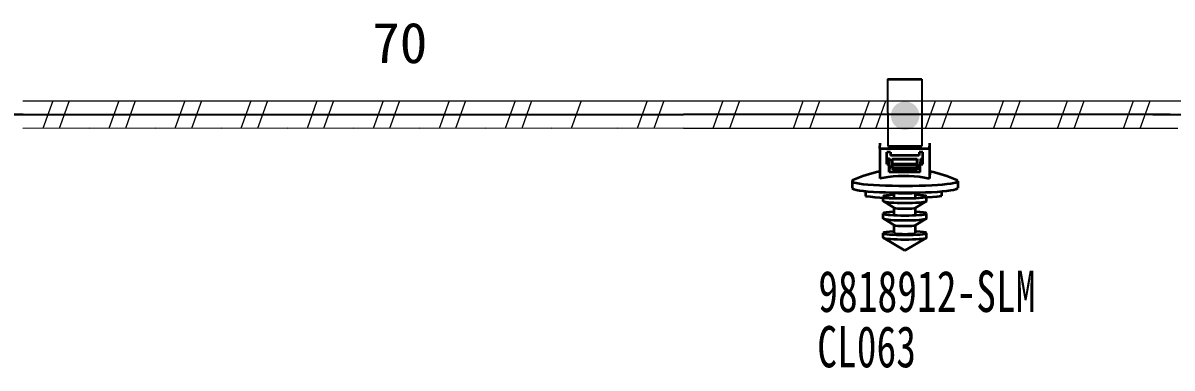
# Model space of a CAD drawing. Header units: millimetres. Extents: x 17 to 3784, y 12 to 1382.
# Drawn here: x 2101.02 to 2141.97, y 1073.75 to 1086.04 of the extents above; entities that cross this region are included whole.
import ezdxf

# ---------------------------------------------------------------- set-up
doc = ezdxf.new("R2010")
doc.units = ezdxf.units.MM
doc.layers.add('ENT', color=7, linetype='Continuous', lineweight=18)
doc.layers.add('粗实线层', color=7, linetype='Continuous', lineweight=35)
doc.styles.add('FangSong_GB2312_Style', font='simfang.ttf')
doc.styles.add('foton', font='', dxfattribs={"width": 0.7})
doc.styles.get('foton').set_extended_font_data('宋体')

msp = doc.modelspace()

# ---------------------------------------------------------------- hatches: boundary and pattern name
h = msp.add_hatch(color=0)
edge = h.paths.add_edge_path(flags=0)
edge.add_arc((2132.459, 1082.734), 0.507, 180, 540)

# ---------------------------------------------------------------- linework, layer by layer
at = {"color": 0}
for p, q in [((2131.836, 1084.039), (2131.84, 1081.649)), ((2133.059, 1084.039), (2133.058, 1081.649))]:
    msp.add_line(p, q, dxfattribs=at)
at = {"color": 0, "lineweight": 35, "ltscale": 0.137499}
for p, q in [((2131.836, 1084.039), (2133.059, 1084.039)), ((2131.84, 1081.649), (2133.058, 1081.649))]:
    msp.add_line(p, q, dxfattribs=at)
at = {"color": 0, "lineweight": 35, "ltscale": 0.021804}
for p, q in [((2131.559, 1081.562), (2131.568, 1081.755)), ((2133.331, 1081.562), (2133.34, 1081.755)), ((2131.811, 1081.204), (2131.803, 1081.011)), ((2131.9, 1081.204), (2131.892, 1081.011)), ((2133.007, 1081.203), (2132.999, 1081.01)), ((2131.9, 1080.917), (2131.892, 1080.724))]:
    msp.add_line(p, q, dxfattribs=at)
at = {"color": 0, "lineweight": 35, "ltscale": 0.113794}
msp.add_line((2133.34, 1080.747), (2133.34, 1081.755), dxfattribs=at)
at = {"color": 0, "lineweight": 35, "ltscale": 0.199999}
msp.add_line((2131.559, 1081.562), (2133.331, 1081.562), dxfattribs=at)
at = {"color": 0, "lineweight": 35, "ltscale": 0.120856}
for p, q in [((2131.559, 1081.562), (2131.559, 1080.492)), ((2133.331, 1081.562), (2133.331, 1080.491))]:
    msp.add_line(p, q, dxfattribs=at)
at = {"color": 0, "lineweight": 35, "ltscale": 0.047321}
for p, q in [((2131.803, 1081.011), (2131.803, 1081.43)), ((2133.088, 1081.01), (2133.088, 1081.43))]:
    msp.add_line(p, q, dxfattribs=at)
at = {"color": 0, "lineweight": 35, "ltscale": 0.014999}
msp.add_line((2131.936, 1081.43), (2131.803, 1081.43), dxfattribs=at)
at = {"color": 0, "lineweight": 35, "ltscale": 0.025537}
msp.add_line((2131.811, 1081.204), (2131.811, 1081.43), dxfattribs=at)
at = {"color": 0, "lineweight": 35, "ltscale": 0.01}
msp.add_line((2131.811, 1081.204), (2131.9, 1081.204), dxfattribs=at)
at = {"color": 0, "lineweight": 35, "ltscale": 0.032373}
for p, q in [((2131.9, 1080.917), (2131.9, 1081.204)), ((2131.892, 1080.724), (2131.892, 1081.011))]:
    msp.add_line(p, q, dxfattribs=at)
at = {"color": 0, "lineweight": 35, "ltscale": 0.012451}
for p, q in [((2131.936, 1081.43), (2131.936, 1081.32)), ((2132.955, 1081.43), (2132.955, 1081.319)), ((2132.002, 1080.995), (2132.002, 1080.885)), ((2132.888, 1080.995), (2132.888, 1080.885))]:
    msp.add_line(p, q, dxfattribs=at)
at = {"color": 0, "lineweight": 35, "ltscale": 0.114999}
msp.add_line((2132.955, 1081.319), (2131.936, 1081.32), dxfattribs=at)
at = {"color": 0, "lineweight": 35, "ltscale": 0.012463}
msp.add_line((2132.959, 1081.43), (2132.955, 1081.319), dxfattribs=at)
at = {"color": 0, "lineweight": 35, "ltscale": 0.015}
msp.add_line((2133.088, 1081.43), (2132.955, 1081.43), dxfattribs=at)
at = {"color": 0, "lineweight": 35, "ltscale": 0.009064}
msp.add_line((2133.007, 1081.203), (2133.088, 1081.203), dxfattribs=at)
at = {"color": 0, "lineweight": 35, "ltscale": 0.010001}
for p, q in [((2131.803, 1081.011), (2131.892, 1081.011)), ((2132.999, 1081.01), (2133.088, 1081.01))]:
    msp.add_line(p, q, dxfattribs=at)
at = {"color": 0, "lineweight": 35, "ltscale": 0.01149}
msp.add_line((2132.002, 1080.917), (2131.9, 1080.917), dxfattribs=at)
at = {"color": 0, "lineweight": 35, "ltscale": 0.000439834}
msp.add_line((2132.003, 1081.195), (2132.002, 1081.191), dxfattribs=at)
at = {"color": 0, "lineweight": 35, "ltscale": 0.099999}
for p, q in [((2132.002, 1081.191), (2132.888, 1081.191)), ((2132.002, 1081.015), (2132.888, 1081.014))]:
    msp.add_line(p, q, dxfattribs=at)
at = {"color": 0, "lineweight": 35, "ltscale": 0.019922}
for p, q in [((2132.002, 1081.191), (2132.002, 1081.015)), ((2132.888, 1081.191), (2132.888, 1081.014))]:
    msp.add_line(p, q, dxfattribs=at)
at = {"color": 0, "lineweight": 35, "ltscale": 0.002181}
for p, q in [((2132.002, 1081.015), (2132.002, 1080.995)), ((2132.888, 1081.014), (2132.888, 1080.995))]:
    msp.add_line(p, q, dxfattribs=at)
at = {"color": 0, "lineweight": 35, "ltscale": 0.099998}
for p, q in [((2132.002, 1080.995), (2132.888, 1080.995)), ((2132.002, 1080.885), (2132.888, 1080.885))]:
    msp.add_line(p, q, dxfattribs=at)
at = {"color": 0, "lineweight": 35, "ltscale": 0.1}
for p, q in [((2132.003, 1081.195), (2132.889, 1081.195)), ((2132.006, 1080.801), (2132.892, 1080.801))]:
    msp.add_line(p, q, dxfattribs=at)
at = {"color": 0, "lineweight": 35, "ltscale": 0.009468}
msp.add_line((2132.004, 1080.885), (2132.006, 1080.801), dxfattribs=at)
at = {"color": 0, "lineweight": 35, "ltscale": 0.000439867}
msp.add_line((2132.889, 1081.195), (2132.888, 1081.191), dxfattribs=at)
at = {"color": 0, "lineweight": 35, "ltscale": 0.001513}
msp.add_line((2132.888, 1080.885), (2132.89, 1080.898), dxfattribs=at)
at = {"color": 0, "lineweight": 35, "ltscale": 0.018183}
msp.add_line((2132.889, 1081.034), (2132.889, 1081.195), dxfattribs=at)
at = {"color": 0, "lineweight": 35, "ltscale": 0.002853}
msp.add_line((2132.89, 1081.059), (2132.889, 1081.034), dxfattribs=at)
at = {"color": 0, "lineweight": 35, "ltscale": 0.010273}
msp.add_line((2132.89, 1080.892), (2132.892, 1080.801), dxfattribs=at)
at = {"color": 0, "lineweight": 35, "ltscale": 0.023842}
msp.add_line((2132.893, 1080.839), (2132.891, 1081.051), dxfattribs=at)
at = {"color": 0, "lineweight": 35, "ltscale": 0.012045}
msp.add_line((2132.999, 1080.917), (2132.892, 1080.917), dxfattribs=at)
at = {"color": 0, "lineweight": 35, "ltscale": 0.004356}
msp.add_line((2132.892, 1080.801), (2132.893, 1080.839), dxfattribs=at)
at = {"color": 0, "lineweight": 35, "ltscale": 0.032379}
msp.add_line((2132.999, 1080.724), (2132.999, 1081.01), dxfattribs=at)
at = {"color": 0, "lineweight": 35, "ltscale": 0.027679}
for p, q in [((2130.567, 1080.402), (2130.567, 1080.157)), ((2134.332, 1080.402), (2134.332, 1080.157))]:
    msp.add_line(p, q, dxfattribs=at)
at = {"color": 0, "lineweight": 35, "ltscale": 0.124999}
msp.add_line((2132.999, 1080.724), (2131.892, 1080.724), dxfattribs=at)
at = {"color": 0, "lineweight": 35, "ltscale": 0.02207}
for p, q in [((2132.069, 1079.8), (2132.069, 1079.996)), ((2132.83, 1079.8), (2132.83, 1079.996))]:
    msp.add_line(p, q, dxfattribs=at)
at = {"color": 0, "lineweight": 35, "ltscale": 0.01853}
msp.add_line((2131.674, 1079.695), (2131.674, 1079.859), dxfattribs=at)
at = {"color": 0, "lineweight": 35, "ltscale": 0.051177}
msp.add_line((2132.073, 1079.454), (2131.682, 1079.685), dxfattribs=at)
at = {"color": 0, "lineweight": 35, "ltscale": 0.051178}
msp.add_line((2132.826, 1079.454), (2133.216, 1079.685), dxfattribs=at)
at = {"color": 0, "lineweight": 35, "ltscale": 0.018536}
msp.add_line((2133.225, 1079.695), (2133.225, 1079.859), dxfattribs=at)
at = {"color": 0, "lineweight": 35, "ltscale": 0.019769}
for p, q in [((2131.674, 1079.076), (2131.674, 1079.251)), ((2133.225, 1079.076), (2133.225, 1079.251))]:
    msp.add_line(p, q, dxfattribs=at)
at = {"color": 0, "lineweight": 35, "ltscale": 0.029858}
for p, q in [((2132.069, 1079.192), (2132.069, 1079.457)), ((2132.83, 1079.192), (2132.83, 1079.457))]:
    msp.add_line(p, q, dxfattribs=at)
at = {"color": 0, "lineweight": 35, "ltscale": 0.051179}
for p, q in [((2132.073, 1078.835), (2131.683, 1079.066)), ((2132.826, 1078.835), (2133.216, 1079.066))]:
    msp.add_line(p, q, dxfattribs=at)
at = {"color": 0, "lineweight": 35, "ltscale": 0.032245}
for p, q in [((2132.069, 1078.552), (2132.069, 1078.837)), ((2132.83, 1078.552), (2132.83, 1078.837))]:
    msp.add_line(p, q, dxfattribs=at)
at = {"color": 0, "lineweight": 35, "ltscale": 0.017883}
for p, q in [((2131.674, 1078.393), (2131.674, 1078.552)), ((2133.225, 1078.393), (2133.225, 1078.552))]:
    msp.add_line(p, q, dxfattribs=at)
at = {"color": 0, "lineweight": 35, "ltscale": 0.100609}
msp.add_line((2132.449, 1077.929), (2131.683, 1078.383), dxfattribs=at)
at = {"color": 0, "lineweight": 35, "ltscale": 0.10061}
msp.add_line((2132.449, 1077.929), (2133.216, 1078.383), dxfattribs=at)
at = {"color": 7, "linetype": 'Continuous', "lineweight": 0}
for points in [[(2101.017, 1083.262), (2103.372, 1083.264)], [(2102.077, 1083.264), (2101.724, 1082.283)], [(2102.666, 1083.264), (2102.312, 1082.283)], [(2103.372, 1083.262), (2105.726, 1083.264)], [(2104.431, 1083.264), (2104.078, 1082.283)], [(2105.02, 1083.264), (2104.667, 1082.283)], [(2105.726, 1083.262), (2108.081, 1083.264)], [(2106.786, 1083.264), (2106.432, 1082.283)], [(2107.374, 1083.264), (2107.021, 1082.283)], [(2108.081, 1083.262), (2110.435, 1083.264)], [(2109.14, 1083.264), (2108.787, 1082.283)], [(2109.729, 1083.264), (2109.375, 1082.283)], [(2110.435, 1083.262), (2112.789, 1083.264)], [(2111.494, 1083.264), (2111.141, 1082.283)], [(2112.083, 1083.264), (2111.73, 1082.283)], [(2103.372, 1082.284), (2101.017, 1082.283)], [(2105.726, 1082.284), (2103.372, 1082.283)], [(2108.081, 1082.284), (2105.726, 1082.283)], [(2110.435, 1082.284), (2108.081, 1082.283)], [(2112.789, 1082.284), (2110.435, 1082.283)]]:
    msp.add_lwpolyline(points, dxfattribs=at)
at = {"color": 0, "linetype": 'Continuous', "lineweight": 0}
for points in [[(2112.789, 1083.262), (2115.144, 1083.264)], [(2113.849, 1083.264), (2113.496, 1082.283)], [(2114.437, 1083.264), (2114.084, 1082.283)], [(2115.144, 1083.262), (2117.498, 1083.264)], [(2116.203, 1083.264), (2115.85, 1082.283)], [(2116.792, 1083.264), (2116.438, 1082.283)], [(2117.498, 1083.262), (2119.852, 1083.264)], [(2118.557, 1083.264), (2118.204, 1082.283)], [(2119.146, 1083.264), (2118.793, 1082.283)], [(2119.852, 1083.262), (2122.207, 1083.264)], [(2120.912, 1083.264), (2120.559, 1082.283)], [(2122.207, 1083.262), (2124.561, 1083.264)], [(2123.266, 1083.264), (2122.913, 1082.283)], [(2123.855, 1083.264), (2123.503, 1082.283)], [(2124.561, 1083.264), (2126.915, 1083.264)], [(2125.621, 1082.295), (2125.974, 1083.276)], [(2126.21, 1082.295), (2126.563, 1083.276)], [(2126.761, 1083.264), (2130.123, 1083.264)], [(2128.475, 1082.283), (2128.828, 1083.264)], [(2129.064, 1082.283), (2129.417, 1083.264)], [(2130.123, 1083.264), (2132.477, 1083.264)], [(2130.829, 1082.283), (2131.183, 1083.264)], [(2131.418, 1082.283), (2131.771, 1083.264)], [(2132.477, 1083.264), (2134.832, 1083.264)], [(2133.184, 1082.283), (2133.537, 1083.264)], [(2133.772, 1082.283), (2134.126, 1083.264)], [(2134.832, 1083.264), (2137.186, 1083.264)], [(2135.626, 1082.302), (2135.979, 1083.283)], [(2136.214, 1082.302), (2136.567, 1083.283)], [(2137.186, 1083.264), (2139.541, 1083.264)], [(2137.893, 1082.283), (2138.246, 1083.264)], [(2138.481, 1082.283), (2138.834, 1083.264)], [(2139.541, 1083.264), (2142.438, 1083.264)], [(2140.247, 1082.283), (2140.6, 1083.264)], [(2140.835, 1082.283), (2141.189, 1083.264)], [(2115.144, 1082.284), (2112.789, 1082.283)], [(2117.498, 1082.284), (2115.144, 1082.283)], [(2119.852, 1082.284), (2117.498, 1082.283)], [(2122.207, 1082.284), (2119.852, 1082.283)], [(2124.561, 1082.284), (2122.207, 1082.283)], [(2126.915, 1082.283), (2124.561, 1082.283)], [(2130.123, 1082.283), (2126.68, 1082.283)], [(2132.477, 1082.283), (2130.123, 1082.283)], [(2134.832, 1082.283), (2132.477, 1082.283)], [(2137.186, 1082.283), (2134.832, 1082.283)], [(2139.541, 1082.283), (2137.186, 1082.283)], [(2142.181, 1082.283), (2139.541, 1082.283)]]:
    msp.add_lwpolyline(points, dxfattribs=at)
at = {"color": 7, "linetype": 'Continuous', "lineweight": 25}
msp.add_lwpolyline([(2101.022, 1082.775), (2083.682, 1082.775)], dxfattribs=at)
at = {"color": 0, "linetype": 'Continuous', "lineweight": 25}
for points in [[(2100.265, 1082.773), (2124.561, 1082.773)], [(2141.901, 1082.773), (2124.561, 1082.773)], [(2141.289, 1082.773), (2167.911, 1082.773)]]:
    msp.add_lwpolyline(points, dxfattribs=at)
at = {"color": 0, "linetype": 'Continuous', "lineweight": 13}
for points in [[(2124.561, 1082.773), (2101.05, 1082.773)], [(2141.892, 1082.773), (2124.561, 1082.773)]]:
    msp.add_lwpolyline(points, dxfattribs=at)
at = {"color": 0, "lineweight": 35}
msp.add_lwpolyline([(2133.337, 1080.747), (2133.337, 1080.747), (2133.337, 1080.746), (2133.336, 1080.739), (2133.331, 1080.491)], dxfattribs=at)
for centre, radius, start, end in [((2132.45, 1076.407), 4.43, 101.5926, 114.6806), ((2132.444, 1076.28), 4.303, 98.0608, 101.8594), ((2132.444, 1076.278), 4.305, 78.1064, 98.0601), ((2132.45, 1076.407), 4.43, 65.3204, 78.4449)]:
    msp.add_arc(centre, radius, start, end, dxfattribs=at)
for centre, major_axis, ratio, start_param, end_param in [((2132.89, 1080.838), (0, 0.221), 0.00373, 5.995159, 6.283185), ((2132.89, 1080.838), (0, 0.221), 0.00373, 0, 0.087245), ((2132.89, 1080.676), (0, 0.221), 0.00373, 6.048679, 6.283185), ((2132.449, 1080.402), (1.883, 0), 0.087133, 2.954112, 3.141636), ((2132.449, 1080.402), (1.883, 0), 0.087133, 3.141636, 4.208645), ((2132.449, 1080.402), (-1.883, 0), 0.087133, 1.067052, 3.141614), ((2132.449, 1080.402), (-1.883, 0), 0.087133, 3.141614, 3.329066), ((2132.449, 1080.157), (-1.883, 0), 0.087133, 0, 1.067052), ((2132.449, 1080.157), (1.883, 0), 0.087133, 4.208645, 6.279441), ((2132.449, 1080.002), (-0.381, 0), 0.087133, 0.183505, 2.958112), ((2132.449, 1080.157), (-1.883, 0), 0.087133, 3.137849, 3.141636), ((2132.449, 1079.859), (-0.775, 0), 0.087133, 5.225993, 6.283145), ((2132.449, 1079.859), (-0.775, 0), 0.087133, 6.283145, 6.429275), ((2132.449, 1079.695), (-0.775, 0), 0.087133, 6.283145, 6.429275), ((2132.449, 1079.859), (-0.775, 0), 0.087133, 0.14609, 2.995504), ((2132.449, 1079.695), (-0.775, 0), 0.087133, 0.14609, 2.995504), ((2132.449, 1079.859), (-0.775, 0), 0.087133, 3.141552, 4.198784), ((2132.449, 1079.859), (-0.775, 0), 0.087133, 2.995504, 3.141552), ((2132.449, 1079.695), (-0.775, 0), 0.087133, 2.995504, 3.141552), ((2132.449, 1079.251), (-0.775, 0), 0.087133, 5.225993, 6.283145), ((2132.449, 1079.251), (-0.775, 0), 0.087133, 6.283145, 6.429275), ((2132.449, 1079.251), (-0.775, 0), 0.087133, 0.14609, 2.995504), ((2132.449, 1079.459), (-0.381, 0), 0.087133, 0.14609, 2.995504), ((2132.449, 1079.251), (-0.775, 0), 0.087133, 3.141552, 4.198784), ((2132.449, 1079.251), (-0.775, 0), 0.087133, 2.995504, 3.141552), ((2132.449, 1079.076), (-0.775, 0), 0.087133, 6.283145, 6.429275), ((2132.449, 1079.076), (-0.775, 0), 0.087133, 0.14609, 2.995504), ((2132.449, 1078.84), (-0.381, 0), 0.087133, 0.14609, 2.995504), ((2132.449, 1079.076), (-0.775, 0), 0.087133, 2.995504, 3.141552), ((2132.449, 1078.552), (-0.775, 0), 0.087133, 5.225993, 6.283145), ((2132.449, 1078.552), (-0.775, 0), 0.087133, 6.283145, 9.424737), ((2132.449, 1078.393), (-0.775, 0), 0.087133, 6.283145, 6.429275), ((2132.449, 1078.393), (-0.775, 0), 0.087133, 0.14609, 2.995504), ((2132.449, 1078.552), (-0.381, 0), 0.087133, 6.283145, 7.350238), ((2132.449, 1078.552), (-0.381, 0), 0.087133, 1.067052, 3.141552), ((2132.449, 1078.552), (-0.775, 0), 0.087133, 3.141552, 4.198784), ((2132.449, 1078.393), (-0.775, 0), 0.087133, 2.995504, 3.141552)]:
    msp.add_ellipse(centre, major_axis=major_axis, ratio=ratio, start_param=start_param, end_param=end_param, dxfattribs=at)
at = {"layer": '粗实线层', "color": 0}
for p, q in [((2131.043, 1080.048), (2131.043, 1079.873)), ((2133.771, 1079.882), (2133.771, 1080.04))]:
    msp.add_line(p, q, dxfattribs=at)
msp.add_arc((2132.372, 1090.65), 10.859, 262.9696, 277.4029, dxfattribs=at)

# ---------------------------------------------------------------- texts
at = {"color": 0, "linetype": 'Continuous', "style": 'FangSong_GB2312_Style'}
msp.add_text('70', height=1.4467, dxfattribs=at).set_placement((2113.462, 1084.607))
at = {"layer": 'ENT', "color": 0, "char_height": 1.47221, "width": 159.91709, "attachment_point": 1, "style": 'foton'}
for s, insert in [('{\\T1.004;9818912-SLM}', (2129.364, 1077.214)), ('{\\T1.004;CL063}', (2129.328, 1075.242))]:
    msp.add_mtext(s, dxfattribs=dict(at, insert=insert))

doc.saveas('drawing.dxf')
